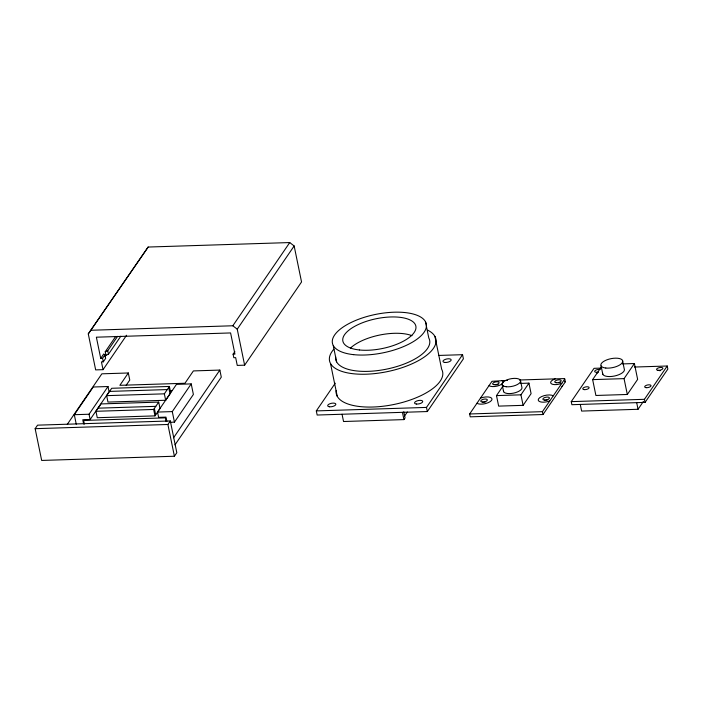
<?xml version="1.0" encoding="UTF-8"?>
<svg xmlns="http://www.w3.org/2000/svg" width="703" height="703" viewBox="0 0 703 703"><rect width="100%" height="100%" fill="white"/><g stroke="black" fill="none" stroke-linecap="round" stroke-linejoin="round"><path stroke-width="1.05" d="M507.478 380.385L491.977 381.307L469.639 413.97L470.219 416.826L543.006 414.524L565.335 381.817L564.764 379.005L564.131 378.583L519.438 379.998M234.864 351.588L233.088 354.18L233.818 357.704L235.663 357.651L237.254 365.411L244.626 365.173L301.543 281.965L294.153 245.971L289.741 242.561L148.148 247.043L88.279 333.899L95.661 369.892L103.042 369.664L101.443 361.896L103.288 361.834L105.652 358.363L104.932 354.857L103.736 353.961L100.722 358.372L102.568 358.31L104.932 354.857M88.279 333.899L148.148 247.043M35.15 428.681L37.558 425.157L170.302 420.948L176.822 452.714L174.406 456.238L41.67 460.439L35.15 428.681L167.894 424.48L170.302 420.948M104.958 356.737L105.96 355.261L105.239 351.755L115.731 336.421M105.239 351.755L107.735 350.744L117.603 336.324M105.96 355.261L108.455 354.25L120.793 336.227M103.042 369.664L126.575 335.252M67.286 424.357L101.856 373.82L128.315 372.977L129.765 380.033L126.145 385.323M76.258 424.199L74.307 414.7L93.244 387.002L107.998 386.536L109.079 391.826L90.142 419.524L82.769 419.761L83.631 423.962M90.142 419.524L89.053 414.234L107.998 386.536M95.951 411.29L100.995 403.926L158.702 402.098L160.02 408.522L154.976 415.886L97.269 417.714L95.951 411.29L153.658 409.462L158.702 402.098M168.694 387.485L170.012 393.908L165.671 400.253L107.972 402.081L106.645 395.657L111.689 388.284L169.397 386.457L170.715 392.88M128.315 372.977L119.87 385.323L184.951 383.258L193.395 370.92L219.846 370.077L221.296 377.142L175.003 444.823M165.671 400.253L164.353 393.829L169.397 386.457M166.883 421.475L165.987 417.125L158.614 417.354L157.525 412.063L176.471 384.365L191.216 383.9L193.387 394.453L174.441 422.151L170.223 422.283M174.441 422.151L172.279 411.598L191.216 383.9M91.241 330.252L232.825 325.77L289.741 242.561M244.626 365.173L237.236 329.18L294.153 245.971M173.553 437.767L219.846 370.077M438.558 355.446L462.556 354.69L463.4 358.82L427.336 411.545L317.158 415.034L316.315 410.904L335.261 383.197M404.392 416.299L407.345 411.993M342.053 414.243L343.539 421.51L403.935 419.603L405.06 417.96L403.777 411.73M427.336 411.545L426.484 407.415L462.556 354.69M520.431 383.407L528.937 383.135L531.09 393.654L523.102 405.341L498.655 406.114L496.494 395.604L503.26 385.71M523.102 405.341L520.941 394.831L528.937 383.135M543.006 414.524L542.426 411.668L564.764 379.005M634.449 367.045L667.217 366.008L667.85 369.084L645.073 402.38L571.882 404.7L571.249 401.633L594.026 368.328L600.582 368.117M622.471 363.917L634.387 363.539L637.639 379.383L627.313 394.471L595.898 395.473L592.647 379.62L601.153 367.194M627.313 394.471L624.062 378.627L634.387 363.539M645.073 402.38L644.44 399.313L667.217 366.008M580.265 404.436L581.627 411.07L638.043 409.287L643.421 401.422M561.873 383.223L561.302 383.486A7.478 3.058 -11.6 0 1 551.416 383.803A7.478 3.058 -11.6 0 1 554.649 379.075L555.308 378.864M561.882 386.351L562.462 386.079M233.088 354.18L234.934 354.119L230.593 332.941L96.373 337.194L100.722 358.372M109.554 391.404L167.261 389.576M170.17 390.604L172.349 390.534M592.647 379.62L624.062 378.627M106.645 395.657L164.353 393.829M98.086 408.171L155.794 406.343M496.494 395.604L520.941 394.831M74.307 414.7L89.053 414.234M157.525 412.063L172.279 411.598M571.249 401.633L644.44 399.313M316.315 410.904L426.484 407.415M469.639 413.97L542.426 411.668M564.711 381.404L565.335 381.817M502.039 380.551L502.434 380.727A7.478 3.058 -11.6 0 1 499.2 385.455A7.478 3.058 -11.6 0 1 489.323 385.771L489.086 385.525M232.825 325.77L237.236 329.18M636.681 402.652L638.043 409.287M622.489 360.375L624.22 368.811A11.125 4.543 -11.6 0 1 614.352 376.052A11.125 4.543 -11.6 0 1 602.594 373.188M601.083 365.92L602.814 374.356M520.413 380.244L521.811 387.019A9.455 3.858 -11.6 0 1 513.427 393.162A9.455 3.858 -11.6 0 1 503.436 390.736M502.232 384.945L503.62 391.72M434.929 336.438L441.669 369.251A54.28 22.162 -11.6 0 1 393.539 404.559A54.28 22.162 -11.6 0 1 336.166 390.596M425.456 321.684L428.804 338.02A47.918 19.57 -11.6 0 1 386.325 369.18A47.918 19.57 -11.6 0 1 335.683 356.86M402.45 412.336L403.935 419.603M333.266 345.542L336.623 361.878M330.498 363.469L337.238 396.281M167.894 424.48L174.406 456.238M166.145 421.492L165.398 417.854L83.648 420.438L84.395 424.085M154.361 408.443L155.679 414.867M153.658 409.462L154.976 415.886M107.735 350.744L108.455 354.25M102.568 358.31L103.288 361.834M597.014 372.959A3.234 1.318 -11.6 0 1 597.796 372.713M598.481 372.054A3.234 1.318 -11.6 0 1 594.8 370.947A3.234 1.318 -11.6 0 1 600.195 369.55M659.704 370.753A3.234 1.318 -11.6 0 1 660.539 370.586M549.755 400.947A8.093 3.304 -11.6 0 1 541.811 402.116L540.238 401.808A8.093 3.304 -11.6 0 1 541.662 396.554A8.093 3.304 -11.6 0 1 553.252 395.833M480.465 398.135A8.093 3.304 -11.6 0 1 491.564 398.135A8.093 3.304 -11.6 0 1 485.703 403.54L483.629 403.953A8.093 3.304 -11.6 0 1 476.968 403.25M483.154 402.397A3.357 1.371 -11.6 0 1 485.676 401.888M545.238 400.385A3.357 1.371 -11.6 0 1 547.76 399.875M558.727 382.696A3.295 1.344 -11.6 0 1 560.317 382.652M495.8 384.875A3.295 1.344 -11.6 0 1 498.234 384.646M350.41 348.143A37.259 15.211 -11.6 0 1 412.002 335.683M427.714 330.19A54.28 22.162 -11.6 0 1 386.799 371.738A54.28 22.162 -11.6 0 1 333.863 349.18M646.119 387.669A3.234 1.318 -11.6 0 0 651.031 385.789A3.234 1.318 -11.6 0 0 646.417 385.297A3.234 1.318 -11.6 0 0 646.119 387.669M584.211 389.629A3.234 1.318 -11.6 0 0 589.123 387.748A3.234 1.318 -11.6 0 0 584.509 387.256A3.234 1.318 -11.6 0 0 584.211 389.629M657.999 370.305A3.234 1.318 -11.6 0 0 662.911 368.425A3.234 1.318 -11.6 0 0 658.298 367.933A3.234 1.318 -11.6 0 0 657.999 370.305M605.81 368.038A11.125 4.543 -11.6 0 0 622.709 361.544A11.125 4.543 -11.6 0 0 606.838 359.866A11.125 4.543 -11.6 0 0 605.81 368.038M556.205 382.731A3.295 1.344 -11.6 0 0 561.205 380.806A3.295 1.344 -11.6 0 0 556.504 380.314A3.295 1.344 -11.6 0 0 556.205 382.731M506.248 386.747A9.455 3.858 -11.6 0 0 520.598 381.228A9.455 3.858 -11.6 0 0 507.118 379.805A9.455 3.858 -11.6 0 0 506.248 386.747M494.112 384.699A3.295 1.344 -11.6 0 0 499.112 382.775A3.295 1.344 -11.6 0 0 494.411 382.274A3.295 1.344 -11.6 0 0 494.112 384.699M544.35 400.033A3.357 1.371 -11.6 0 0 549.447 398.074A3.357 1.371 -11.6 0 0 544.667 397.573A3.357 1.371 -11.6 0 0 544.35 400.033M482.258 402.002A3.357 1.371 -11.6 0 0 487.355 400.042A3.357 1.371 -11.6 0 0 482.574 399.532A3.357 1.371 -11.6 0 0 482.258 402.002M359.356 349.971A37.259 15.211 -11.6 0 0 415.93 328.239A37.259 15.211 -11.6 0 0 362.792 322.624A37.259 15.211 -11.6 0 0 359.356 349.971M353.635 354.655A47.918 19.57 -11.6 0 0 426.396 326.702A47.918 19.57 -11.6 0 0 358.055 319.478A47.918 19.57 -11.6 0 0 353.635 354.655M444.858 362.458A4.165 1.696 -11.6 0 0 451.177 360.024A4.165 1.696 -11.6 0 0 445.236 359.4A4.165 1.696 -11.6 0 0 444.858 362.458M416.413 404.04A4.165 1.696 -11.6 0 0 422.731 401.615A4.165 1.696 -11.6 0 0 416.791 400.982A4.165 1.696 -11.6 0 0 416.413 404.04M329.54 406.791A4.165 1.696 -11.6 0 0 335.858 404.366A4.165 1.696 -11.6 0 0 329.927 403.733A4.165 1.696 -11.6 0 0 329.54 406.791"/></g></svg>
